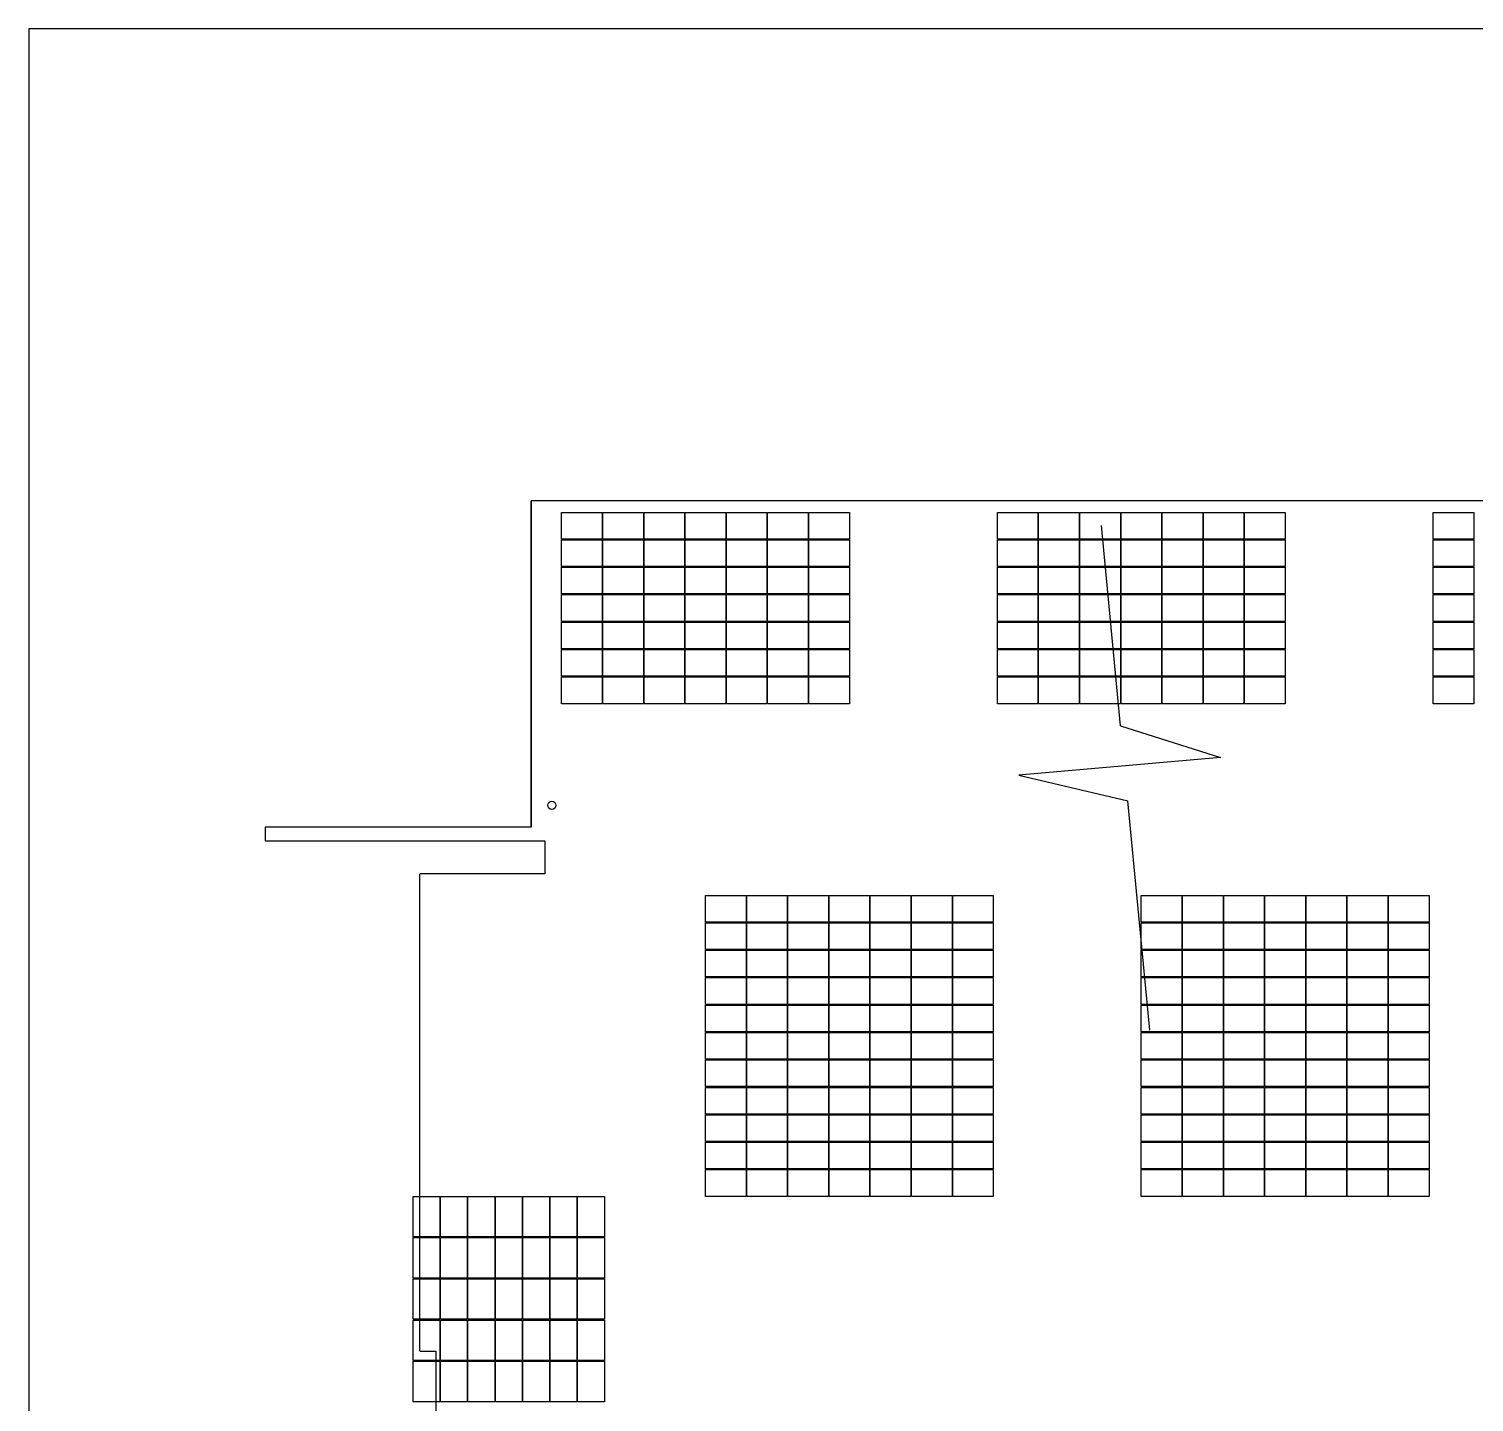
# Model space of a CAD drawing. Header units: inches. Extents: x 0.2 to 35.5, y 0.2 to 23.5.
# Drawn here: x 16.23 to 21.79, y 6.65 to 11.93 of the extents above; entities that cross this region are included whole.
import ezdxf

# ---------------------------------------------------------------- set-up
doc = ezdxf.new("R2010")
doc.units = ezdxf.units.IN
doc.header["$MEASUREMENT"] = 0
for name, color, linetype in [('555-2$0$A-AREA', 9, 'Continuous'), ('555-2$0$A-FLOR', 3, 'Continuous'), ('A - Level 2', 7, 'Continuous'), ('E - Electrical Room', 7, 'Continuous'), ('Modules - P', 1, 'Continuous')]:
    doc.layers.add(name, color=color, linetype=linetype)

# ---------------------------------------------------------------- blocks, each defined once
blk = doc.blocks.new('*E290')
at = {"layer": '555-2$0$A-AREA'}
blk.add_lwpolyline([(3228.1, 3305.8), (1036.1, 3305.8), (1036.1, 3305.8), (1036.1, 3305.8), (1036.1, 3305.8), (1036.1, 2829.8), (648.1, 2829.8), (648.1, 2809.8), (1056.1, 2809.8), (1056.1, 2761.8), (873.9, 2761.8), (873.1, 2761.1), (873.1, 2066.6), (873.9, 2065.8), (897.1, 2065.8), (897.1, 1965.8)], dxfattribs=at)
at = {"layer": '555-2$0$A-FLOR'}
for p, q in [((3228.1, 3305.8), (1036.1, 3305.8)), ((1895.8, 2977.9), (1867.7, 3269.8)), ((1895.8, 2977.9), (2041.7, 2931.4)), ((2041.7, 2931.4), (1747.4, 2905.7)), ((1747.4, 2905.7), (1906.3, 2868.2)), ((1938.5, 2533.8), (1906.3, 2868.2))]:
    blk.add_line(p, q, dxfattribs=at)
blk.add_lwpolyline([(1036.1, 2829.8), (1036.1, 2829.8), (1036.1, 2829.8), (1036.1, 3305.8)], dxfattribs=at)
blk.add_circle((1066.1, 2861.8), 6, dxfattribs=at)

msp = doc.modelspace()

# ---------------------------------------------------------------- linework, layer by layer
at = {"layer": 'E - Electrical Room', "linetype": 'Continuous'}
msp.add_lwpolyline([(16.2334, 2.336), (27.7505, 2.336), (27.7505, 11.9278), (16.2334, 11.9278)], close=True, dxfattribs=at)
at = {"layer": 'Modules - P'}
for points in [[(18.2802, 10.0707), (18.4359, 10.0707), (18.4359, 9.968), (18.2802, 9.968)], [(18.4385, 10.0707), (18.5942, 10.0707), (18.5942, 9.968), (18.4385, 9.968)], [(18.5968, 10.0707), (18.7525, 10.0707), (18.7525, 9.968), (18.5968, 9.968)], [(18.7551, 10.0707), (18.9108, 10.0707), (18.9108, 9.968), (18.7551, 9.968)], [(18.9135, 10.0707), (19.0691, 10.0707), (19.0691, 9.968), (18.9135, 9.968)], [(19.0718, 10.0707), (19.2274, 10.0707), (19.2274, 9.968), (19.0718, 9.968)], [(19.2301, 10.0707), (19.3857, 10.0707), (19.3857, 9.968), (19.2301, 9.968)], [(19.9547, 10.0707), (20.1104, 10.0707), (20.1104, 9.968), (19.9547, 9.968)], [(20.113, 10.0707), (20.2687, 10.0707), (20.2687, 9.968), (20.113, 9.968)], [(20.2713, 10.0707), (20.427, 10.0707), (20.427, 9.968), (20.2713, 9.968)], [(20.4296, 10.0707), (20.5853, 10.0707), (20.5853, 9.968), (20.4296, 9.968)], [(20.5879, 10.0707), (20.7436, 10.0707), (20.7436, 9.968), (20.5879, 9.968)], [(20.7462, 10.0707), (20.9019, 10.0707), (20.9019, 9.968), (20.7462, 9.968)], [(20.9045, 10.0707), (21.0602, 10.0707), (21.0602, 9.968), (20.9045, 9.968)], [(21.6291, 10.0707), (21.7848, 10.0707), (21.7848, 9.968), (21.6291, 9.968)], [(18.2802, 9.9653), (18.4359, 9.9653), (18.4359, 9.8626), (18.2802, 9.8626)], [(18.4385, 9.9653), (18.5942, 9.9653), (18.5942, 9.8626), (18.4385, 9.8626)], [(18.5968, 9.9653), (18.7525, 9.9653), (18.7525, 9.8626), (18.5968, 9.8626)], [(18.7551, 9.9653), (18.9108, 9.9653), (18.9108, 9.8626), (18.7551, 9.8626)], [(18.9135, 9.9653), (19.0691, 9.9653), (19.0691, 9.8626), (18.9135, 9.8626)], [(19.0718, 9.9653), (19.2274, 9.9653), (19.2274, 9.8626), (19.0718, 9.8626)], [(19.2301, 9.9653), (19.3857, 9.9653), (19.3857, 9.8626), (19.2301, 9.8626)], [(19.9547, 9.9653), (20.1104, 9.9653), (20.1104, 9.8626), (19.9547, 9.8626)], [(20.113, 9.9653), (20.2687, 9.9653), (20.2687, 9.8626), (20.113, 9.8626)], [(20.2713, 9.9653), (20.427, 9.9653), (20.427, 9.8626), (20.2713, 9.8626)], [(20.4296, 9.9653), (20.5853, 9.9653), (20.5853, 9.8626), (20.4296, 9.8626)], [(20.5879, 9.9653), (20.7436, 9.9653), (20.7436, 9.8626), (20.5879, 9.8626)], [(20.7462, 9.9653), (20.9019, 9.9653), (20.9019, 9.8626), (20.7462, 9.8626)], [(20.9045, 9.9653), (21.0602, 9.9653), (21.0602, 9.8626), (20.9045, 9.8626)], [(21.6291, 9.9653), (21.7848, 9.9653), (21.7848, 9.8626), (21.6291, 9.8626)], [(18.2802, 9.86), (18.4359, 9.86), (18.4359, 9.7572), (18.2802, 9.7572)], [(18.4385, 9.86), (18.5942, 9.86), (18.5942, 9.7572), (18.4385, 9.7572)], [(18.5968, 9.86), (18.7525, 9.86), (18.7525, 9.7572), (18.5968, 9.7572)], [(18.7551, 9.86), (18.9108, 9.86), (18.9108, 9.7572), (18.7551, 9.7572)], [(18.9135, 9.86), (19.0691, 9.86), (19.0691, 9.7572), (18.9135, 9.7572)], [(19.0718, 9.86), (19.2274, 9.86), (19.2274, 9.7572), (19.0718, 9.7572)], [(19.2301, 9.86), (19.3857, 9.86), (19.3857, 9.7572), (19.2301, 9.7572)], [(19.9547, 9.86), (20.1104, 9.86), (20.1104, 9.7572), (19.9547, 9.7572)], [(20.113, 9.86), (20.2687, 9.86), (20.2687, 9.7572), (20.113, 9.7572)], [(20.2713, 9.86), (20.427, 9.86), (20.427, 9.7572), (20.2713, 9.7572)], [(20.4296, 9.86), (20.5853, 9.86), (20.5853, 9.7572), (20.4296, 9.7572)], [(20.5879, 9.86), (20.7436, 9.86), (20.7436, 9.7572), (20.5879, 9.7572)], [(20.7462, 9.86), (20.9019, 9.86), (20.9019, 9.7572), (20.7462, 9.7572)], [(20.9045, 9.86), (21.0602, 9.86), (21.0602, 9.7572), (20.9045, 9.7572)], [(21.6291, 9.86), (21.7848, 9.86), (21.7848, 9.7572), (21.6291, 9.7572)], [(18.2802, 9.7546), (18.4359, 9.7546), (18.4359, 9.6519), (18.2802, 9.6519)], [(18.4385, 9.7546), (18.5942, 9.7546), (18.5942, 9.6519), (18.4385, 9.6519)], [(18.5968, 9.7546), (18.7525, 9.7546), (18.7525, 9.6519), (18.5968, 9.6519)], [(18.7551, 9.7546), (18.9108, 9.7546), (18.9108, 9.6519), (18.7551, 9.6519)], [(18.9135, 9.7546), (19.0691, 9.7546), (19.0691, 9.6519), (18.9135, 9.6519)], [(19.0718, 9.7546), (19.2274, 9.7546), (19.2274, 9.6519), (19.0718, 9.6519)], [(19.2301, 9.7546), (19.3857, 9.7546), (19.3857, 9.6519), (19.2301, 9.6519)], [(19.9547, 9.7546), (20.1104, 9.7546), (20.1104, 9.6519), (19.9547, 9.6519)], [(20.113, 9.7546), (20.2687, 9.7546), (20.2687, 9.6519), (20.113, 9.6519)], [(20.2713, 9.7546), (20.427, 9.7546), (20.427, 9.6519), (20.2713, 9.6519)], [(20.4296, 9.7546), (20.5853, 9.7546), (20.5853, 9.6519), (20.4296, 9.6519)], [(20.5879, 9.7546), (20.7436, 9.7546), (20.7436, 9.6519), (20.5879, 9.6519)], [(20.7462, 9.7546), (20.9019, 9.7546), (20.9019, 9.6519), (20.7462, 9.6519)], [(20.9045, 9.7546), (21.0602, 9.7546), (21.0602, 9.6519), (20.9045, 9.6519)], [(21.6291, 9.7546), (21.7848, 9.7546), (21.7848, 9.6519), (21.6291, 9.6519)], [(18.2802, 9.6492), (18.4359, 9.6492), (18.4359, 9.5465), (18.2802, 9.5465)], [(18.4385, 9.6492), (18.5942, 9.6492), (18.5942, 9.5465), (18.4385, 9.5465)], [(18.5968, 9.6492), (18.7525, 9.6492), (18.7525, 9.5465), (18.5968, 9.5465)], [(18.7551, 9.6492), (18.9108, 9.6492), (18.9108, 9.5465), (18.7551, 9.5465)], [(18.9135, 9.6492), (19.0691, 9.6492), (19.0691, 9.5465), (18.9135, 9.5465)], [(19.0718, 9.6492), (19.2274, 9.6492), (19.2274, 9.5465), (19.0718, 9.5465)], [(19.2301, 9.6492), (19.3857, 9.6492), (19.3857, 9.5465), (19.2301, 9.5465)], [(19.9547, 9.6492), (20.1104, 9.6492), (20.1104, 9.5465), (19.9547, 9.5465)], [(20.113, 9.6492), (20.2687, 9.6492), (20.2687, 9.5465), (20.113, 9.5465)], [(20.2713, 9.6492), (20.427, 9.6492), (20.427, 9.5465), (20.2713, 9.5465)], [(20.4296, 9.6492), (20.5853, 9.6492), (20.5853, 9.5465), (20.4296, 9.5465)], [(20.5879, 9.6492), (20.7436, 9.6492), (20.7436, 9.5465), (20.5879, 9.5465)], [(20.7462, 9.6492), (20.9019, 9.6492), (20.9019, 9.5465), (20.7462, 9.5465)], [(20.9045, 9.6492), (21.0602, 9.6492), (21.0602, 9.5465), (20.9045, 9.5465)], [(21.6291, 9.6492), (21.7848, 9.6492), (21.7848, 9.5465), (21.6291, 9.5465)], [(18.2802, 9.5439), (18.4359, 9.5439), (18.4359, 9.4412), (18.2802, 9.4412)], [(18.4385, 9.5439), (18.5942, 9.5439), (18.5942, 9.4412), (18.4385, 9.4412)], [(18.5968, 9.5439), (18.7525, 9.5439), (18.7525, 9.4412), (18.5968, 9.4412)], [(18.7551, 9.5439), (18.9108, 9.5439), (18.9108, 9.4412), (18.7551, 9.4412)], [(18.9135, 9.5439), (19.0691, 9.5439), (19.0691, 9.4412), (18.9135, 9.4412)], [(19.0718, 9.5439), (19.2274, 9.5439), (19.2274, 9.4412), (19.0718, 9.4412)], [(19.2301, 9.5439), (19.3857, 9.5439), (19.3857, 9.4412), (19.2301, 9.4412)], [(19.9547, 9.5439), (20.1104, 9.5439), (20.1104, 9.4412), (19.9547, 9.4412)], [(20.113, 9.5439), (20.2687, 9.5439), (20.2687, 9.4412), (20.113, 9.4412)], [(20.2713, 9.5439), (20.427, 9.5439), (20.427, 9.4412), (20.2713, 9.4412)], [(20.4296, 9.5439), (20.5853, 9.5439), (20.5853, 9.4412), (20.4296, 9.4412)], [(20.5879, 9.5439), (20.7436, 9.5439), (20.7436, 9.4412), (20.5879, 9.4412)], [(20.7462, 9.5439), (20.9019, 9.5439), (20.9019, 9.4412), (20.7462, 9.4412)], [(20.9045, 9.5439), (21.0602, 9.5439), (21.0602, 9.4412), (20.9045, 9.4412)], [(21.6291, 9.5439), (21.7848, 9.5439), (21.7848, 9.4412), (21.6291, 9.4412)], [(18.2802, 9.4385), (18.4359, 9.4385), (18.4359, 9.3358), (18.2802, 9.3358)], [(18.4385, 9.4385), (18.5942, 9.4385), (18.5942, 9.3358), (18.4385, 9.3358)], [(18.5968, 9.4385), (18.7525, 9.4385), (18.7525, 9.3358), (18.5968, 9.3358)], [(18.7551, 9.4385), (18.9108, 9.4385), (18.9108, 9.3358), (18.7551, 9.3358)], [(18.9135, 9.4385), (19.0691, 9.4385), (19.0691, 9.3358), (18.9135, 9.3358)], [(19.0718, 9.4385), (19.2274, 9.4385), (19.2274, 9.3358), (19.0718, 9.3358)], [(19.2301, 9.4385), (19.3857, 9.4385), (19.3857, 9.3358), (19.2301, 9.3358)], [(19.9547, 9.4385), (20.1104, 9.4385), (20.1104, 9.3358), (19.9547, 9.3358)], [(20.113, 9.4385), (20.2687, 9.4385), (20.2687, 9.3358), (20.113, 9.3358)], [(20.2713, 9.4385), (20.427, 9.4385), (20.427, 9.3358), (20.2713, 9.3358)], [(20.4296, 9.4385), (20.5853, 9.4385), (20.5853, 9.3358), (20.4296, 9.3358)], [(20.5879, 9.4385), (20.7436, 9.4385), (20.7436, 9.3358), (20.5879, 9.3358)], [(20.7462, 9.4385), (20.9019, 9.4385), (20.9019, 9.3358), (20.7462, 9.3358)], [(20.9045, 9.4385), (21.0602, 9.4385), (21.0602, 9.3358), (20.9045, 9.3358)], [(21.6291, 9.4385), (21.7848, 9.4385), (21.7848, 9.3358), (21.6291, 9.3358)], [(18.833, 8.5996), (18.9887, 8.5996), (18.9887, 8.4968), (18.833, 8.4968)], [(18.9913, 8.5996), (19.147, 8.5996), (19.147, 8.4968), (18.9913, 8.4968)], [(19.1496, 8.5996), (19.3053, 8.5996), (19.3053, 8.4968), (19.1496, 8.4968)], [(19.3079, 8.5996), (19.4636, 8.5996), (19.4636, 8.4968), (19.3079, 8.4968)], [(19.4662, 8.5996), (19.6219, 8.5996), (19.6219, 8.4968), (19.4662, 8.4968)], [(19.6245, 8.5996), (19.7802, 8.5996), (19.7802, 8.4968), (19.6245, 8.4968)], [(19.7828, 8.5996), (19.9385, 8.5996), (19.9385, 8.4968), (19.7828, 8.4968)], [(20.5074, 8.5996), (20.6631, 8.5996), (20.6631, 8.4968), (20.5074, 8.4968)], [(20.6657, 8.5996), (20.8214, 8.5996), (20.8214, 8.4968), (20.6657, 8.4968)], [(20.824, 8.5996), (20.9797, 8.5996), (20.9797, 8.4968), (20.824, 8.4968)], [(20.9824, 8.5996), (21.138, 8.5996), (21.138, 8.4968), (20.9824, 8.4968)], [(21.1407, 8.5996), (21.2963, 8.5996), (21.2963, 8.4968), (21.1407, 8.4968)], [(21.299, 8.5996), (21.4546, 8.5996), (21.4546, 8.4968), (21.299, 8.4968)], [(21.4573, 8.5996), (21.6129, 8.5996), (21.6129, 8.4968), (21.4573, 8.4968)], [(18.833, 8.4942), (18.9887, 8.4942), (18.9887, 8.3915), (18.833, 8.3915)], [(18.9913, 8.4942), (19.147, 8.4942), (19.147, 8.3915), (18.9913, 8.3915)], [(19.1496, 8.4942), (19.3053, 8.4942), (19.3053, 8.3915), (19.1496, 8.3915)], [(19.3079, 8.4942), (19.4636, 8.4942), (19.4636, 8.3915), (19.3079, 8.3915)], [(19.4662, 8.4942), (19.6219, 8.4942), (19.6219, 8.3915), (19.4662, 8.3915)], [(19.6245, 8.4942), (19.7802, 8.4942), (19.7802, 8.3915), (19.6245, 8.3915)], [(19.7828, 8.4942), (19.9385, 8.4942), (19.9385, 8.3915), (19.7828, 8.3915)], [(20.5074, 8.4942), (20.6631, 8.4942), (20.6631, 8.3915), (20.5074, 8.3915)], [(20.6657, 8.4942), (20.8214, 8.4942), (20.8214, 8.3915), (20.6657, 8.3915)], [(20.824, 8.4942), (20.9797, 8.4942), (20.9797, 8.3915), (20.824, 8.3915)], [(20.9824, 8.4942), (21.138, 8.4942), (21.138, 8.3915), (20.9824, 8.3915)], [(21.1407, 8.4942), (21.2963, 8.4942), (21.2963, 8.3915), (21.1407, 8.3915)], [(21.299, 8.4942), (21.4546, 8.4942), (21.4546, 8.3915), (21.299, 8.3915)], [(21.4573, 8.4942), (21.6129, 8.4942), (21.6129, 8.3915), (21.4573, 8.3915)], [(18.833, 8.3889), (18.9887, 8.3889), (18.9887, 8.2861), (18.833, 8.2861)], [(18.9913, 8.3889), (19.147, 8.3889), (19.147, 8.2861), (18.9913, 8.2861)], [(19.1496, 8.3889), (19.3053, 8.3889), (19.3053, 8.2861), (19.1496, 8.2861)], [(19.3079, 8.3889), (19.4636, 8.3889), (19.4636, 8.2861), (19.3079, 8.2861)], [(19.4662, 8.3889), (19.6219, 8.3889), (19.6219, 8.2861), (19.4662, 8.2861)], [(19.6245, 8.3889), (19.7802, 8.3889), (19.7802, 8.2861), (19.6245, 8.2861)], [(19.7828, 8.3889), (19.9385, 8.3889), (19.9385, 8.2861), (19.7828, 8.2861)], [(20.5074, 8.3889), (20.6631, 8.3889), (20.6631, 8.2861), (20.5074, 8.2861)], [(20.6657, 8.3889), (20.8214, 8.3889), (20.8214, 8.2861), (20.6657, 8.2861)], [(20.824, 8.3889), (20.9797, 8.3889), (20.9797, 8.2861), (20.824, 8.2861)], [(20.9824, 8.3889), (21.138, 8.3889), (21.138, 8.2861), (20.9824, 8.2861)], [(21.1407, 8.3889), (21.2963, 8.3889), (21.2963, 8.2861), (21.1407, 8.2861)], [(21.299, 8.3889), (21.4546, 8.3889), (21.4546, 8.2861), (21.299, 8.2861)], [(21.4573, 8.3889), (21.6129, 8.3889), (21.6129, 8.2861), (21.4573, 8.2861)], [(18.833, 8.2835), (18.9887, 8.2835), (18.9887, 8.1808), (18.833, 8.1808)], [(18.9913, 8.2835), (19.147, 8.2835), (19.147, 8.1808), (18.9913, 8.1808)], [(19.1496, 8.2835), (19.3053, 8.2835), (19.3053, 8.1808), (19.1496, 8.1808)], [(19.3079, 8.2835), (19.4636, 8.2835), (19.4636, 8.1808), (19.3079, 8.1808)], [(19.4662, 8.2835), (19.6219, 8.2835), (19.6219, 8.1808), (19.4662, 8.1808)], [(19.6245, 8.2835), (19.7802, 8.2835), (19.7802, 8.1808), (19.6245, 8.1808)], [(19.7828, 8.2835), (19.9385, 8.2835), (19.9385, 8.1808), (19.7828, 8.1808)], [(20.5074, 8.2835), (20.6631, 8.2835), (20.6631, 8.1808), (20.5074, 8.1808)], [(20.6657, 8.2835), (20.8214, 8.2835), (20.8214, 8.1808), (20.6657, 8.1808)], [(20.824, 8.2835), (20.9797, 8.2835), (20.9797, 8.1808), (20.824, 8.1808)], [(20.9824, 8.2835), (21.138, 8.2835), (21.138, 8.1808), (20.9824, 8.1808)], [(21.1407, 8.2835), (21.2963, 8.2835), (21.2963, 8.1808), (21.1407, 8.1808)], [(21.299, 8.2835), (21.4546, 8.2835), (21.4546, 8.1808), (21.299, 8.1808)], [(21.4573, 8.2835), (21.6129, 8.2835), (21.6129, 8.1808), (21.4573, 8.1808)], [(18.833, 8.1781), (18.9887, 8.1781), (18.9887, 8.0754), (18.833, 8.0754)], [(18.9913, 8.1781), (19.147, 8.1781), (19.147, 8.0754), (18.9913, 8.0754)], [(19.1496, 8.1781), (19.3053, 8.1781), (19.3053, 8.0754), (19.1496, 8.0754)], [(19.3079, 8.1781), (19.4636, 8.1781), (19.4636, 8.0754), (19.3079, 8.0754)], [(19.4662, 8.1781), (19.6219, 8.1781), (19.6219, 8.0754), (19.4662, 8.0754)], [(19.6245, 8.1781), (19.7802, 8.1781), (19.7802, 8.0754), (19.6245, 8.0754)], [(19.7828, 8.1781), (19.9385, 8.1781), (19.9385, 8.0754), (19.7828, 8.0754)], [(20.5074, 8.1781), (20.6631, 8.1781), (20.6631, 8.0754), (20.5074, 8.0754)], [(20.6657, 8.1781), (20.8214, 8.1781), (20.8214, 8.0754), (20.6657, 8.0754)], [(20.824, 8.1781), (20.9797, 8.1781), (20.9797, 8.0754), (20.824, 8.0754)], [(20.9824, 8.1781), (21.138, 8.1781), (21.138, 8.0754), (20.9824, 8.0754)], [(21.1407, 8.1781), (21.2963, 8.1781), (21.2963, 8.0754), (21.1407, 8.0754)], [(21.299, 8.1781), (21.4546, 8.1781), (21.4546, 8.0754), (21.299, 8.0754)], [(21.4573, 8.1781), (21.6129, 8.1781), (21.6129, 8.0754), (21.4573, 8.0754)], [(18.833, 8.0728), (18.9887, 8.0728), (18.9887, 7.97), (18.833, 7.97)], [(18.9913, 8.0728), (19.147, 8.0728), (19.147, 7.97), (18.9913, 7.97)], [(19.1496, 8.0728), (19.3053, 8.0728), (19.3053, 7.97), (19.1496, 7.97)], [(19.3079, 8.0728), (19.4636, 8.0728), (19.4636, 7.97), (19.3079, 7.97)], [(19.4662, 8.0728), (19.6219, 8.0728), (19.6219, 7.97), (19.4662, 7.97)], [(19.6245, 8.0728), (19.7802, 8.0728), (19.7802, 7.97), (19.6245, 7.97)], [(19.7828, 8.0728), (19.9385, 8.0728), (19.9385, 7.97), (19.7828, 7.97)], [(20.5074, 8.0728), (20.6631, 8.0728), (20.6631, 7.97), (20.5074, 7.97)], [(20.6657, 8.0728), (20.8214, 8.0728), (20.8214, 7.97), (20.6657, 7.97)], [(20.824, 8.0728), (20.9797, 8.0728), (20.9797, 7.97), (20.824, 7.97)], [(20.9824, 8.0728), (21.138, 8.0728), (21.138, 7.97), (20.9824, 7.97)], [(21.1407, 8.0728), (21.2963, 8.0728), (21.2963, 7.97), (21.1407, 7.97)], [(21.299, 8.0728), (21.4546, 8.0728), (21.4546, 7.97), (21.299, 7.97)], [(21.4573, 8.0728), (21.6129, 8.0728), (21.6129, 7.97), (21.4573, 7.97)], [(18.833, 7.9674), (18.9887, 7.9674), (18.9887, 7.8647), (18.833, 7.8647)], [(18.9913, 7.9674), (19.147, 7.9674), (19.147, 7.8647), (18.9913, 7.8647)], [(19.1496, 7.9674), (19.3053, 7.9674), (19.3053, 7.8647), (19.1496, 7.8647)], [(19.3079, 7.9674), (19.4636, 7.9674), (19.4636, 7.8647), (19.3079, 7.8647)], [(19.4662, 7.9674), (19.6219, 7.9674), (19.6219, 7.8647), (19.4662, 7.8647)], [(19.6245, 7.9674), (19.7802, 7.9674), (19.7802, 7.8647), (19.6245, 7.8647)], [(19.7828, 7.9674), (19.9385, 7.9674), (19.9385, 7.8647), (19.7828, 7.8647)], [(20.5074, 7.9674), (20.6631, 7.9674), (20.6631, 7.8647), (20.5074, 7.8647)], [(20.6657, 7.9674), (20.8214, 7.9674), (20.8214, 7.8647), (20.6657, 7.8647)], [(20.824, 7.9674), (20.9797, 7.9674), (20.9797, 7.8647), (20.824, 7.8647)], [(20.9824, 7.9674), (21.138, 7.9674), (21.138, 7.8647), (20.9824, 7.8647)], [(21.1407, 7.9674), (21.2963, 7.9674), (21.2963, 7.8647), (21.1407, 7.8647)], [(21.299, 7.9674), (21.4546, 7.9674), (21.4546, 7.8647), (21.299, 7.8647)], [(21.4573, 7.9674), (21.6129, 7.9674), (21.6129, 7.8647), (21.4573, 7.8647)], [(18.833, 7.862), (18.9887, 7.862), (18.9887, 7.7593), (18.833, 7.7593)], [(18.9913, 7.862), (19.147, 7.862), (19.147, 7.7593), (18.9913, 7.7593)], [(19.1496, 7.862), (19.3053, 7.862), (19.3053, 7.7593), (19.1496, 7.7593)], [(19.3079, 7.862), (19.4636, 7.862), (19.4636, 7.7593), (19.3079, 7.7593)], [(19.4662, 7.862), (19.6219, 7.862), (19.6219, 7.7593), (19.4662, 7.7593)], [(19.6245, 7.862), (19.7802, 7.862), (19.7802, 7.7593), (19.6245, 7.7593)], [(19.7828, 7.862), (19.9385, 7.862), (19.9385, 7.7593), (19.7828, 7.7593)], [(20.5074, 7.862), (20.6631, 7.862), (20.6631, 7.7593), (20.5074, 7.7593)], [(20.6657, 7.862), (20.8214, 7.862), (20.8214, 7.7593), (20.6657, 7.7593)], [(20.824, 7.862), (20.9797, 7.862), (20.9797, 7.7593), (20.824, 7.7593)], [(20.9824, 7.862), (21.138, 7.862), (21.138, 7.7593), (20.9824, 7.7593)], [(21.1407, 7.862), (21.2963, 7.862), (21.2963, 7.7593), (21.1407, 7.7593)], [(21.299, 7.862), (21.4546, 7.862), (21.4546, 7.7593), (21.299, 7.7593)], [(21.4573, 7.862), (21.6129, 7.862), (21.6129, 7.7593), (21.4573, 7.7593)], [(18.833, 7.7567), (18.9887, 7.7567), (18.9887, 7.654), (18.833, 7.654)], [(18.9913, 7.7567), (19.147, 7.7567), (19.147, 7.654), (18.9913, 7.654)], [(19.1496, 7.7567), (19.3053, 7.7567), (19.3053, 7.654), (19.1496, 7.654)], [(19.3079, 7.7567), (19.4636, 7.7567), (19.4636, 7.654), (19.3079, 7.654)], [(19.4662, 7.7567), (19.6219, 7.7567), (19.6219, 7.654), (19.4662, 7.654)], [(19.6245, 7.7567), (19.7802, 7.7567), (19.7802, 7.654), (19.6245, 7.654)], [(19.7828, 7.7567), (19.9385, 7.7567), (19.9385, 7.654), (19.7828, 7.654)], [(20.5074, 7.7567), (20.6631, 7.7567), (20.6631, 7.654), (20.5074, 7.654)], [(20.6657, 7.7567), (20.8214, 7.7567), (20.8214, 7.654), (20.6657, 7.654)], [(20.824, 7.7567), (20.9797, 7.7567), (20.9797, 7.654), (20.824, 7.654)], [(20.9824, 7.7567), (21.138, 7.7567), (21.138, 7.654), (20.9824, 7.654)], [(21.1407, 7.7567), (21.2963, 7.7567), (21.2963, 7.654), (21.1407, 7.654)], [(21.299, 7.7567), (21.4546, 7.7567), (21.4546, 7.654), (21.299, 7.654)], [(21.4573, 7.7567), (21.6129, 7.7567), (21.6129, 7.654), (21.4573, 7.654)], [(18.833, 7.6513), (18.9887, 7.6513), (18.9887, 7.5486), (18.833, 7.5486)], [(18.9913, 7.6513), (19.147, 7.6513), (19.147, 7.5486), (18.9913, 7.5486)], [(19.1496, 7.6513), (19.3053, 7.6513), (19.3053, 7.5486), (19.1496, 7.5486)], [(19.3079, 7.6513), (19.4636, 7.6513), (19.4636, 7.5486), (19.3079, 7.5486)], [(19.4662, 7.6513), (19.6219, 7.6513), (19.6219, 7.5486), (19.4662, 7.5486)], [(19.6245, 7.6513), (19.7802, 7.6513), (19.7802, 7.5486), (19.6245, 7.5486)], [(19.7828, 7.6513), (19.9385, 7.6513), (19.9385, 7.5486), (19.7828, 7.5486)], [(20.5074, 7.6513), (20.6631, 7.6513), (20.6631, 7.5486), (20.5074, 7.5486)], [(20.6657, 7.6513), (20.8214, 7.6513), (20.8214, 7.5486), (20.6657, 7.5486)], [(20.824, 7.6513), (20.9797, 7.6513), (20.9797, 7.5486), (20.824, 7.5486)], [(20.9824, 7.6513), (21.138, 7.6513), (21.138, 7.5486), (20.9824, 7.5486)], [(21.1407, 7.6513), (21.2963, 7.6513), (21.2963, 7.5486), (21.1407, 7.5486)], [(21.299, 7.6513), (21.4546, 7.6513), (21.4546, 7.5486), (21.299, 7.5486)], [(21.4573, 7.6513), (21.6129, 7.6513), (21.6129, 7.5486), (21.4573, 7.5486)], [(18.833, 7.546), (18.9887, 7.546), (18.9887, 7.4432), (18.833, 7.4432)], [(18.9913, 7.546), (19.147, 7.546), (19.147, 7.4432), (18.9913, 7.4432)], [(19.1496, 7.546), (19.3053, 7.546), (19.3053, 7.4432), (19.1496, 7.4432)], [(19.3079, 7.546), (19.4636, 7.546), (19.4636, 7.4432), (19.3079, 7.4432)], [(19.4662, 7.546), (19.6219, 7.546), (19.6219, 7.4432), (19.4662, 7.4432)], [(19.6245, 7.546), (19.7802, 7.546), (19.7802, 7.4432), (19.6245, 7.4432)], [(19.7828, 7.546), (19.9385, 7.546), (19.9385, 7.4432), (19.7828, 7.4432)], [(20.5074, 7.546), (20.6631, 7.546), (20.6631, 7.4432), (20.5074, 7.4432)], [(20.6657, 7.546), (20.8214, 7.546), (20.8214, 7.4432), (20.6657, 7.4432)], [(20.824, 7.546), (20.9797, 7.546), (20.9797, 7.4432), (20.824, 7.4432)], [(20.9824, 7.546), (21.138, 7.546), (21.138, 7.4432), (20.9824, 7.4432)], [(21.1407, 7.546), (21.2963, 7.546), (21.2963, 7.4432), (21.1407, 7.4432)], [(21.299, 7.546), (21.4546, 7.546), (21.4546, 7.4432), (21.299, 7.4432)], [(21.4573, 7.546), (21.6129, 7.546), (21.6129, 7.4432), (21.4573, 7.4432)], [(17.7096, 7.2876), (17.7096, 7.4432), (17.8124, 7.4432), (17.8124, 7.2876)], [(17.815, 7.2876), (17.815, 7.4432), (17.9177, 7.4432), (17.9177, 7.2876)], [(17.9204, 7.2876), (17.9204, 7.4432), (18.0231, 7.4432), (18.0231, 7.2876)], [(18.0257, 7.2876), (18.0257, 7.4432), (18.1284, 7.4432), (18.1284, 7.2876)], [(18.1311, 7.2876), (18.1311, 7.4432), (18.2338, 7.4432), (18.2338, 7.2876)], [(18.2364, 7.2876), (18.2364, 7.4432), (18.3392, 7.4432), (18.3392, 7.2876)], [(18.3418, 7.2876), (18.3418, 7.4432), (18.4445, 7.4432), (18.4445, 7.2876)], [(17.7096, 7.1293), (17.7096, 7.2849), (17.8124, 7.2849), (17.8124, 7.1293)], [(17.815, 7.1293), (17.815, 7.2849), (17.9177, 7.2849), (17.9177, 7.1293)], [(17.9204, 7.1293), (17.9204, 7.2849), (18.0231, 7.2849), (18.0231, 7.1293)], [(18.0257, 7.1293), (18.0257, 7.2849), (18.1284, 7.2849), (18.1284, 7.1293)], [(18.1311, 7.1293), (18.1311, 7.2849), (18.2338, 7.2849), (18.2338, 7.1293)], [(18.2364, 7.1293), (18.2364, 7.2849), (18.3392, 7.2849), (18.3392, 7.1293)], [(18.3418, 7.1293), (18.3418, 7.2849), (18.4445, 7.2849), (18.4445, 7.1293)], [(17.7096, 6.971), (17.7096, 7.1266), (17.8124, 7.1266), (17.8124, 6.971)], [(17.815, 6.971), (17.815, 7.1266), (17.9177, 7.1266), (17.9177, 6.971)], [(17.9204, 6.971), (17.9204, 7.1266), (18.0231, 7.1266), (18.0231, 6.971)], [(18.0257, 6.971), (18.0257, 7.1266), (18.1284, 7.1266), (18.1284, 6.971)], [(18.1311, 6.971), (18.1311, 7.1266), (18.2338, 7.1266), (18.2338, 6.971)], [(18.2364, 6.971), (18.2364, 7.1266), (18.3392, 7.1266), (18.3392, 6.971)], [(18.3418, 6.971), (18.3418, 7.1266), (18.4445, 7.1266), (18.4445, 6.971)], [(17.7096, 6.8126), (17.7096, 6.9683), (17.8124, 6.9683), (17.8124, 6.8126)], [(17.815, 6.8126), (17.815, 6.9683), (17.9177, 6.9683), (17.9177, 6.8126)], [(17.9204, 6.8126), (17.9204, 6.9683), (18.0231, 6.9683), (18.0231, 6.8126)], [(18.0257, 6.8126), (18.0257, 6.9683), (18.1284, 6.9683), (18.1284, 6.8126)], [(18.1311, 6.8126), (18.1311, 6.9683), (18.2338, 6.9683), (18.2338, 6.8126)], [(18.2364, 6.8126), (18.2364, 6.9683), (18.3392, 6.9683), (18.3392, 6.8126)], [(18.3418, 6.8126), (18.3418, 6.9683), (18.4445, 6.9683), (18.4445, 6.8126)], [(17.7096, 6.6543), (17.7096, 6.81), (17.8124, 6.81), (17.8124, 6.6543)], [(17.815, 6.6543), (17.815, 6.81), (17.9177, 6.81), (17.9177, 6.6543)], [(17.9204, 6.6543), (17.9204, 6.81), (18.0231, 6.81), (18.0231, 6.6543)], [(18.0257, 6.6543), (18.0257, 6.81), (18.1284, 6.81), (18.1284, 6.6543)], [(18.1311, 6.6543), (18.1311, 6.81), (18.2338, 6.81), (18.2338, 6.6543)], [(18.2364, 6.6543), (18.2364, 6.81), (18.3392, 6.81), (18.3392, 6.6543)], [(18.3418, 6.6543), (18.3418, 6.81), (18.4445, 6.81), (18.4445, 6.6543)]]:
    msp.add_lwpolyline(points, close=True, dxfattribs=at)

# ---------------------------------------------------------------- block references
at = {"layer": 'A - Level 2', "xscale": 0.002634031317597874, "yscale": 0.002634031317597874, "zscale": 0.002634031317597591}
msp.add_blockref('*E290', (15.4344, 1.4073), dxfattribs=at)

doc.saveas('drawing.dxf')
